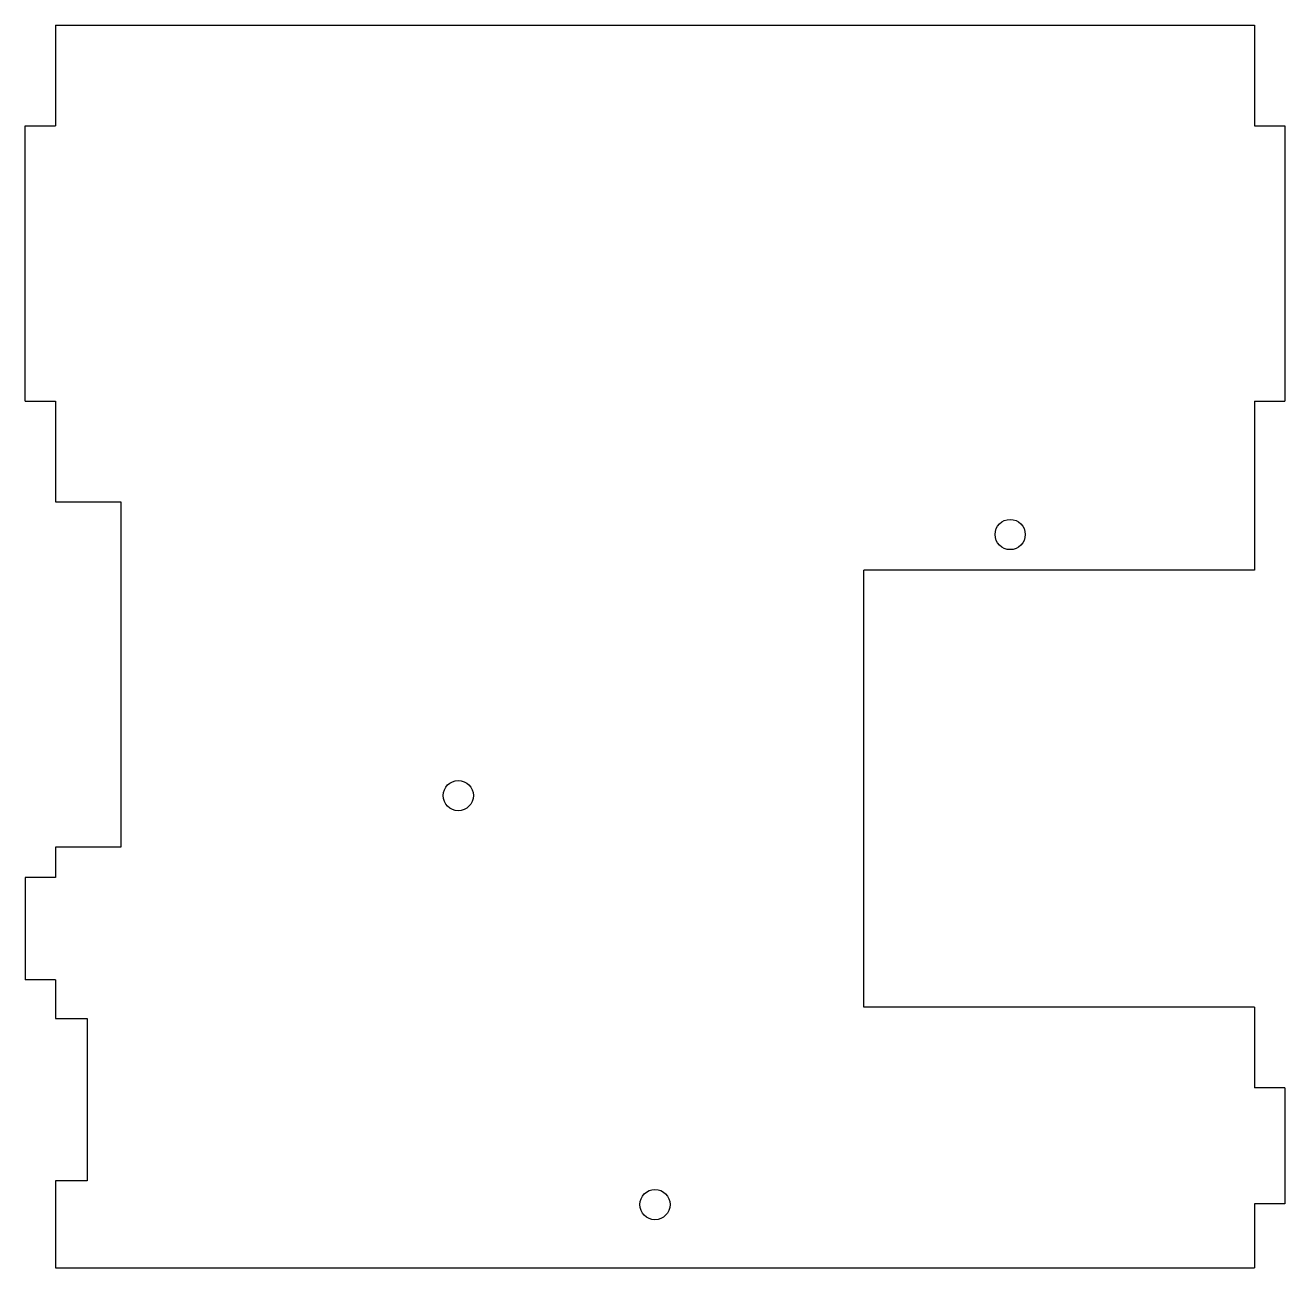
# Model space of a CAD drawing. Header units: inches. Extents: x 8 to 133, y 15 to 139.
import ezdxf

# ---------------------------------------------------------------- set-up
doc = ezdxf.new("R2010")
doc.units = ezdxf.units.IN
doc.header["$MEASUREMENT"] = 0
doc.layers.add('cut', color=1, linetype='Continuous')

msp = doc.modelspace()

# ---------------------------------------------------------------- linework, layer by layer
at = {"layer": 'cut'}
for p, q in [((11.48, 138.59), (11.48, 128.59)), ((11.48, 138.59), (130.48, 138.59)), ((130.48, 138.59), (130.48, 128.59)), ((8.48, 101.29), (8.48, 128.59)), ((8.48, 128.59), (11.48, 128.59)), ((130.48, 128.59), (133.48, 128.59)), ((133.48, 128.59), (133.48, 101.29)), ((8.48, 101.29), (11.48, 101.29)), ((11.48, 101.29), (11.48, 91.29)), ((130.48, 101.29), (130.48, 84.53)), ((130.48, 101.29), (133.48, 101.29)), ((11.48, 91.29), (17.96, 91.29)), ((17.96, 91.29), (17.96, 57.04)), ((91.7, 41.16), (91.7, 84.53)), ((130.48, 84.53), (91.7, 84.53)), ((11.48, 57.04), (11.48, 54.04)), ((17.96, 57.04), (11.48, 57.04)), ((8.48, 54.04), (8.48, 43.9)), ((11.48, 54.04), (8.48, 54.04)), ((11.48, 43.9), (8.48, 43.9)), ((11.48, 43.9), (11.48, 40.05)), ((11.48, 40.05), (14.64, 40.05)), ((14.64, 40.05), (14.64, 23.96)), ((130.48, 41.16), (91.7, 41.16)), ((130.48, 41.16), (130.48, 33.16)), ((133.48, 33.16), (130.48, 33.16)), ((133.48, 33.16), (133.48, 21.67)), ((14.64, 23.96), (11.48, 23.96)), ((11.48, 23.96), (11.48, 15.32)), ((130.48, 21.67), (130.48, 15.32)), ((133.48, 21.67), (130.48, 21.67)), ((11.48, 15.32), (130.48, 15.32))]:
    msp.add_line(p, q, dxfattribs=at)
for centre in [(106.23, 88.06), (51.46, 62.16), (70.98, 21.59)]:
    msp.add_circle(centre, 1.5, dxfattribs=at)

doc.saveas('drawing.dxf')
